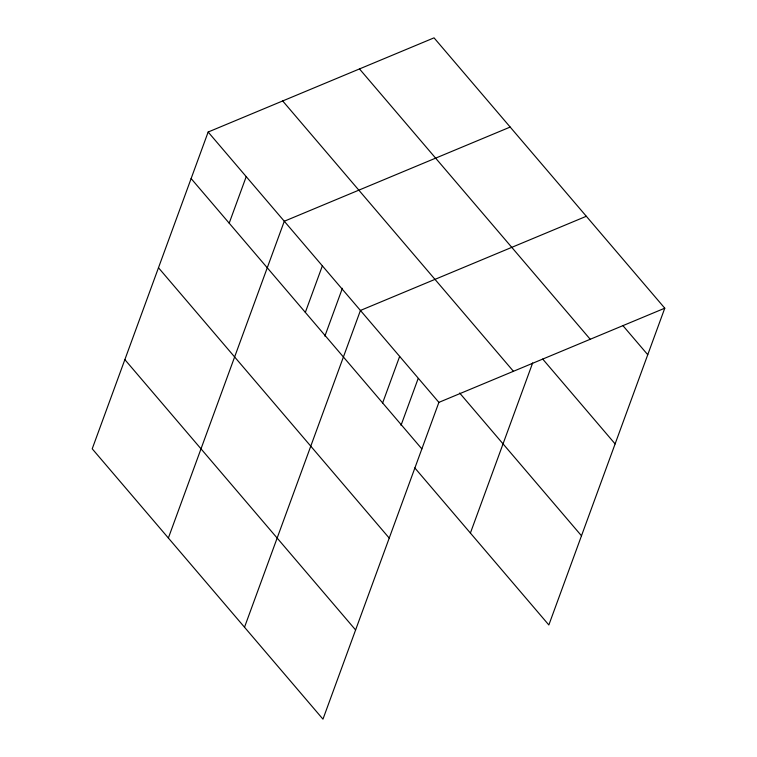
<?xml version="1.0" encoding="UTF-8"?>
<svg xmlns="http://www.w3.org/2000/svg" width="757" height="757" viewBox="0 0 757 757"><rect width="100%" height="100%" fill="white"/><g stroke="black" fill="none" stroke-linecap="round" stroke-linejoin="round"><path stroke-width="1.14" d="M208.147 132.03L92.222 448.806L322.965 719.15L438.89 402.374L664.778 308.194L434.035 37.85L208.147 132.03L438.89 402.374M229.191 223.164L246.214 176.636M168.366 538.019L284.291 221.243L510.18 127.062M305.336 312.376L322.359 265.849M324.876 336.136L342.391 288.285M244.511 627.231L360.436 310.455L586.325 216.275M382.635 402.942L399.658 356.415M401.021 425.349L418.138 378.585M470.4 533.051L532.663 362.925M664.778 308.194L548.853 624.97L414.817 467.93M622.86 325.557L647.755 354.721M359.49 68.925L590.233 339.278M542.703 359.055L615.119 443.905M282.692 100.946L513.435 371.299M459.641 393.015L581.49 535.786M191.114 178.557L421.857 448.901M158.478 267.741L389.221 538.085M124.858 359.622L355.601 629.966"/></g></svg>
